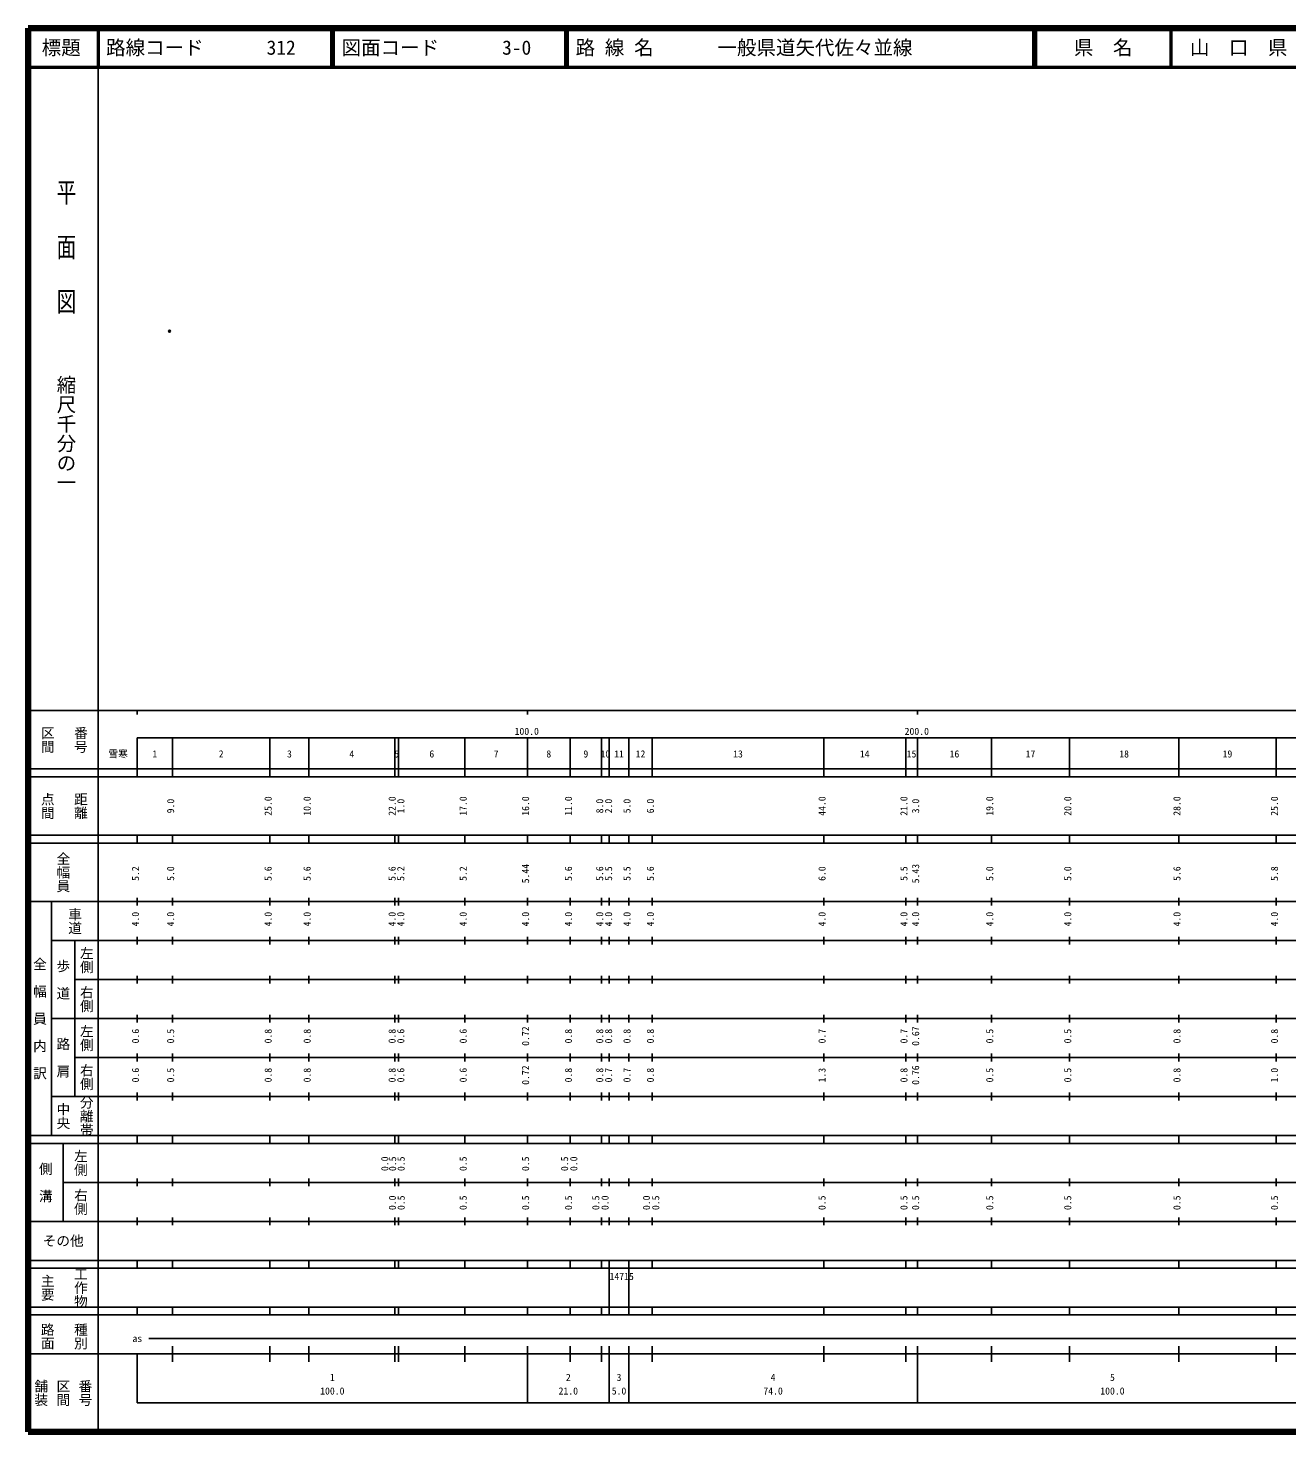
# Model space of a CAD drawing. Units: millimetres on the paper. Extents: x 40 to 680, y 20 to 380.
# Drawn here: x 40 to 362.7, y 20 to 380 of the extents above; entities that cross this region are included whole.
import ezdxf
from ezdxf.enums import TextEntityAlignment as Align

# ---------------------------------------------------------------- set-up
doc = ezdxf.new("R2010")
doc.units = ezdxf.units.MM
doc.header["$PDMODE"] = 32
doc.header["$PDSIZE"] = 0.5
doc.layers.add('M-OTRS', color=6, linetype='Continuous')
doc.layers.add('M-TTL-TXT', color=7, linetype='Continuous')
for name, color, linetype, lineweight in [('M-TTL', 2, 'Continuous', 140), ('M-TTL-BAND', 7, 'Continuous', 25), ('M-TTL-LINE', 7, 'Continuous', 50)]:
    doc.layers.add(name, color=color, linetype=linetype, lineweight=lineweight)
doc.styles.add('@ＭＳ ゴシック', font='')
doc.styles.add('ＭＳ ゴシック', font='')
doc.styles.get('@ＭＳ ゴシック').set_extended_font_data('@MS Gothic')
doc.styles.get('ＭＳ ゴシック').set_extended_font_data('MS Gothic')

msp = doc.modelspace()

# ---------------------------------------------------------------- linework, layer by layer
at = {"layer": 'M-OTRS'}
msp.add_point((76.281, 302.244), dxfattribs=at)
at = {"layer": 'M-TTL'}
for p, q in [((40, 380), (40, 20)), ((680, 380), (40, 380)), ((40, 20), (680, 20))]:
    msp.add_line(p, q, dxfattribs=at)
at = {"layer": 'M-TTL-BAND'}
for p, q in [((58, 370), (58, 20)), ((40, 205), (579, 205)), ((68, 205), (68, 204)), ((168, 205), (168, 204)), ((268, 205), (268, 204)), ((68, 198), (579, 198)), ((68, 198), (68, 188)), ((77, 188), (77, 198)), ((102, 188), (102, 198)), ((112, 188), (112, 198)), ((134, 188), (134, 198)), ((135, 188), (135, 198)), ((152, 188), (152, 198)), ((168, 188), (168, 198)), ((179, 188), (179, 198)), ((187, 188), (187, 198)), ((189, 188), (189, 198)), ((194, 188), (194, 198)), ((200, 188), (200, 198)), ((244, 188), (244, 198)), ((265, 188), (265, 198)), ((268, 188), (268, 198)), ((287, 188), (287, 198)), ((307, 188), (307, 198)), ((335, 188), (335, 198)), ((360, 188), (360, 198)), ((40, 190), (579, 190)), ((40, 188), (579, 188)), ((40, 173), (579, 173)), ((68, 171), (68, 173)), ((77, 171), (77, 173)), ((102, 171), (102, 173)), ((112, 171), (112, 173)), ((134, 171), (134, 173)), ((135, 171), (135, 173)), ((152, 171), (152, 173)), ((168, 171), (168, 173)), ((179, 171), (179, 173)), ((187, 171), (187, 173)), ((189, 171), (189, 173)), ((194, 171), (194, 173)), ((200, 171), (200, 173)), ((244, 171), (244, 173)), ((265, 171), (265, 173)), ((268, 171), (268, 173)), ((287, 171), (287, 173)), ((307, 171), (307, 173)), ((335, 171), (335, 173)), ((360, 171), (360, 173)), ((40, 171), (579, 171)), ((40, 156), (579, 156)), ((46, 96), (46, 156)), ((68, 155), (68, 157)), ((77, 155), (77, 157)), ((102, 155), (102, 157)), ((112, 155), (112, 157)), ((134, 155), (134, 157)), ((135, 155), (135, 157)), ((152, 155), (152, 157)), ((168, 155), (168, 157)), ((179, 155), (179, 157)), ((187, 155), (187, 157)), ((189, 155), (189, 157)), ((194, 155), (194, 157)), ((200, 155), (200, 157)), ((244, 155), (244, 157)), ((265, 155), (265, 157)), ((268, 155), (268, 157)), ((287, 155), (287, 157)), ((307, 155), (307, 157)), ((335, 155), (335, 157)), ((360, 155), (360, 157)), ((46, 146), (579, 146)), ((52, 146), (52, 106)), ((68, 145), (68, 147)), ((77, 145), (77, 147)), ((102, 145), (102, 147)), ((112, 145), (112, 147)), ((134, 145), (134, 147)), ((135, 145), (135, 147)), ((152, 145), (152, 147)), ((168, 145), (168, 147)), ((179, 145), (179, 147)), ((187, 145), (187, 147)), ((189, 145), (189, 147)), ((194, 145), (194, 147)), ((200, 145), (200, 147)), ((244, 145), (244, 147)), ((265, 145), (265, 147)), ((268, 145), (268, 147)), ((287, 145), (287, 147)), ((307, 145), (307, 147)), ((335, 145), (335, 147)), ((360, 145), (360, 147)), ((68, 135), (68, 137)), ((77, 135), (77, 137)), ((102, 135), (102, 137)), ((112, 135), (112, 137)), ((134, 135), (134, 137)), ((135, 135), (135, 137)), ((152, 135), (152, 137)), ((168, 135), (168, 137)), ((179, 135), (179, 137)), ((187, 135), (187, 137)), ((189, 135), (189, 137)), ((194, 135), (194, 137)), ((200, 135), (200, 137)), ((244, 135), (244, 137)), ((265, 135), (265, 137)), ((268, 135), (268, 137)), ((287, 135), (287, 137)), ((307, 135), (307, 137)), ((335, 135), (335, 137)), ((360, 135), (360, 137)), ((52, 136), (579, 136)), ((46, 126), (579, 126)), ((68, 125), (68, 127)), ((77, 125), (77, 127)), ((102, 125), (102, 127)), ((112, 125), (112, 127)), ((134, 125), (134, 127)), ((135, 125), (135, 127)), ((152, 125), (152, 127)), ((168, 125), (168, 127)), ((179, 125), (179, 127)), ((187, 125), (187, 127)), ((189, 125), (189, 127)), ((194, 125), (194, 127)), ((200, 125), (200, 127)), ((244, 125), (244, 127)), ((265, 125), (265, 127)), ((268, 125), (268, 127)), ((287, 125), (287, 127)), ((307, 125), (307, 127)), ((335, 125), (335, 127)), ((360, 125), (360, 127)), ((52, 116), (579, 116)), ((68, 115), (68, 117)), ((77, 115), (77, 117)), ((102, 115), (102, 117)), ((112, 115), (112, 117)), ((134, 115), (134, 117)), ((135, 115), (135, 117)), ((152, 115), (152, 117)), ((168, 115), (168, 117)), ((179, 115), (179, 117)), ((187, 115), (187, 117)), ((189, 115), (189, 117)), ((194, 115), (194, 117)), ((200, 115), (200, 117)), ((244, 115), (244, 117)), ((265, 115), (265, 117)), ((268, 115), (268, 117)), ((287, 115), (287, 117)), ((307, 115), (307, 117)), ((335, 115), (335, 117)), ((360, 115), (360, 117)), ((46, 106), (579, 106)), ((68, 105), (68, 107)), ((77, 105), (77, 107)), ((102, 105), (102, 107)), ((112, 105), (112, 107)), ((134, 105), (134, 107)), ((135, 105), (135, 107)), ((152, 105), (152, 107)), ((168, 105), (168, 107)), ((179, 105), (179, 107)), ((187, 105), (187, 107)), ((189, 105), (189, 107)), ((194, 105), (194, 107)), ((200, 105), (200, 107)), ((244, 105), (244, 107)), ((265, 105), (265, 107)), ((268, 105), (268, 107)), ((287, 105), (287, 107)), ((307, 105), (307, 107)), ((335, 105), (335, 107)), ((360, 105), (360, 107)), ((40, 96), (579, 96)), ((40, 94), (579, 94)), ((49, 94), (49, 74)), ((68, 94), (68, 96)), ((77, 94), (77, 96)), ((102, 94), (102, 96)), ((112, 94), (112, 96)), ((134, 94), (134, 96)), ((135, 94), (135, 96)), ((152, 94), (152, 96)), ((168, 94), (168, 96)), ((179, 94), (179, 96)), ((187, 94), (187, 96)), ((189, 94), (189, 96)), ((194, 94), (194, 96)), ((200, 94), (200, 96)), ((244, 94), (244, 96)), ((265, 94), (265, 96)), ((268, 94), (268, 96)), ((287, 94), (287, 96)), ((307, 94), (307, 96)), ((335, 94), (335, 96)), ((360, 94), (360, 96)), ((49, 84), (579, 84)), ((68, 83), (68, 85)), ((77, 83), (77, 85)), ((102, 83), (102, 85)), ((112, 83), (112, 85)), ((134, 83), (134, 85)), ((135, 83), (135, 85)), ((152, 83), (152, 85)), ((168, 83), (168, 85)), ((179, 83), (179, 85)), ((187, 83), (187, 85)), ((189, 83), (189, 85)), ((194, 83), (194, 85)), ((200, 83), (200, 85)), ((244, 83), (244, 85)), ((265, 83), (265, 85)), ((268, 83), (268, 85)), ((287, 83), (287, 85)), ((307, 83), (307, 85)), ((335, 83), (335, 85)), ((360, 83), (360, 85)), ((40, 74), (579, 74)), ((68, 73), (68, 75)), ((77, 73), (77, 75)), ((102, 73), (102, 75)), ((112, 73), (112, 75)), ((134, 73), (134, 75)), ((135, 73), (135, 75)), ((152, 73), (152, 75)), ((168, 73), (168, 75)), ((179, 73), (179, 75)), ((187, 73), (187, 75)), ((189, 73), (189, 75)), ((194, 73), (194, 75)), ((200, 73), (200, 75)), ((244, 73), (244, 75)), ((265, 73), (265, 75)), ((268, 73), (268, 75)), ((287, 73), (287, 75)), ((307, 73), (307, 75)), ((335, 73), (335, 75)), ((360, 73), (360, 75)), ((40, 64), (579, 64)), ((40, 62), (579, 62)), ((68, 62), (68, 64)), ((77, 62), (77, 64)), ((102, 62), (102, 64)), ((112, 62), (112, 64)), ((134, 62), (134, 64)), ((135, 62), (135, 64)), ((152, 62), (152, 64)), ((168, 62), (168, 64)), ((179, 62), (179, 64)), ((187, 62), (187, 64)), ((189, 62), (189, 64)), ((189, 52), (189, 62)), ((194, 62), (194, 64)), ((194, 52), (194, 62)), ((200, 62), (200, 64)), ((244, 62), (244, 64)), ((265, 62), (265, 64)), ((268, 62), (268, 64)), ((287, 62), (287, 64)), ((307, 62), (307, 64)), ((335, 62), (335, 64)), ((360, 62), (360, 64)), ((40, 52), (579, 52)), ((68, 50), (68, 52)), ((77, 50), (77, 52)), ((102, 50), (102, 52)), ((112, 50), (112, 52)), ((134, 50), (134, 52)), ((135, 50), (135, 52)), ((152, 50), (152, 52)), ((168, 50), (168, 52)), ((179, 50), (179, 52)), ((187, 50), (187, 52)), ((189, 50), (189, 52)), ((194, 50), (194, 52)), ((200, 50), (200, 52)), ((244, 50), (244, 52)), ((265, 50), (265, 52)), ((268, 50), (268, 52)), ((287, 50), (287, 52)), ((307, 50), (307, 52)), ((335, 50), (335, 52)), ((360, 50), (360, 52)), ((40, 50), (579, 50)), ((71, 44), (565, 44)), ((40, 40), (579, 40)), ((68, 40), (68, 27.5)), ((77, 38), (77, 42)), ((102, 38), (102, 42)), ((112, 38), (112, 42)), ((134, 38), (134, 42)), ((135, 38), (135, 42)), ((152, 38), (152, 42)), ((168, 27.5), (168, 42)), ((179, 38), (179, 42)), ((187, 38), (187, 42)), ((189, 27.5), (189, 42)), ((194, 27.5), (194, 42)), ((200, 38), (200, 42)), ((244, 38), (244, 42)), ((265, 38), (265, 42)), ((268, 27.5), (268, 42)), ((287, 38), (287, 42)), ((307, 38), (307, 42)), ((335, 38), (335, 42)), ((360, 38), (360, 42)), ((68, 27.5), (579, 27.5))]:
    msp.add_line(p, q, dxfattribs=at)
at = {"layer": 'M-TTL-LINE'}
for p, q in [((58, 380), (58, 370)), ((117.75, 380), (117.75, 370)), ((118.25, 380), (118.25, 370)), ((177.75, 380), (177.75, 370)), ((178.25, 380), (178.25, 370)), ((297.75, 380), (297.75, 370)), ((298.25, 380), (298.25, 370)), ((333, 380), (333, 370)), ((40, 370), (680, 370))]:
    msp.add_line(p, q, dxfattribs=at)

# ---------------------------------------------------------------- texts
at = {"layer": 'M-TTL-BAND', "style": '@ＭＳ ゴシック', "width": 1.4}
msp.add_text('平  面  図', height=3.666, rotation=270, dxfattribs=at).set_placement((49.777, 306.475), align=Align.MIDDLE_RIGHT)
at = {"layer": 'M-TTL-BAND', "style": '@ＭＳ ゴシック'}
msp.add_text('縮尺千分の一', height=3.666, rotation=270, dxfattribs=at).set_placement((49.777, 261.03), align=Align.MIDDLE_RIGHT)
for s, p in [('区間', (45, 197.5)), ('番号', (53.5, 197.5)), ('点間', (45, 180.5)), ('距離', (53.5, 180.5)), ('全幅員', (49, 163.5)), ('車道', (52, 151)), ('左側', (55, 141)), ('全\u3000幅\u3000員\u3000内\u3000訳', (43, 126)), ('歩\u3000道', (49, 136)), ('右側', (55, 131)), ('左側', (55, 121)), ('路\u3000肩', (49, 116)), ('右側', (55, 111)), ('分離帯', (55, 101)), ('中央', (49, 101)), ('左側', (53.5, 89)), ('側\u3000溝', (44.5, 84)), ('右側', (53.5, 79)), ('工作物', (53.5, 57)), ('主要', (45, 57)), ('路面', (45, 44.5)), ('種別', (53.5, 44.5)), ('舗装', (43.333, 30)), ('区間', (49, 30)), ('番号', (54.667, 30))]:
    msp.add_text(s, height=2.566, rotation=270, dxfattribs=at).set_placement(p, align=Align.MIDDLE_CENTER)
at = {"layer": 'M-TTL-BAND', "style": 'ＭＳ ゴシック'}
for s, p in [('100.0', (167.844, 198.195)), ('200.0', (267.844, 198.195)), ('雪寒', (63.079, 192.405)), ('1', (72.5, 192.405)), ('2', (89.5, 192.405)), ('3', (107, 192.405)), ('4', (123, 192.405)), ('5', (134.5, 192.405)), ('6', (143.5, 192.405)), ('7', (160, 192.405)), ('8', (173.5, 192.405)), ('9', (183, 192.405)), ('10', (188, 192.405)), ('11', (191.5, 192.405)), ('12', (197, 192.405)), ('13', (222, 192.405)), ('14', (254.5, 192.405)), ('15', (266.5, 192.405)), ('16', (277.5, 192.405)), ('17', (297, 192.405)), ('18', (321, 192.405)), ('19', (347.5, 192.405)), ('as', (68, 42.5)), ('1', (118, 32.523)), ('2', (178.5, 32.523)), ('3', (191.5, 32.523)), ('4', (231, 32.523)), ('5', (318, 32.523)), ('100.0', (118, 29.033)), ('21.0', (178.5, 29.033)), ('5.0', (191.5, 29.033)), ('74.0', (231, 29.033)), ('100.0', (318, 29.033))]:
    msp.add_text(s, height=1.833, dxfattribs=at).set_placement(p, align=Align.BOTTOM_CENTER)
for s, p in [('9.0', (78, 180.5)), ('25.0', (103, 180.5)), ('10.0', (113, 180.5)), ('22.0', (134.798, 180.5)), ('1.0', (137.03, 180.5)), ('17.0', (153, 180.5)), ('16.0', (169, 180.5)), ('11.0', (180, 180.5)), ('8.0', (188, 180.5)), ('2.0', (190.283, 180.5)), ('5.0', (195, 180.5)), ('6.0', (201, 180.5)), ('44.0', (245, 180.5)), ('21.0', (266, 180.5)), ('3.0', (269, 180.5)), ('19.0', (288, 180.5)), ('20.0', (308, 180.5)), ('28.0', (336, 180.5)), ('25.0', (361, 180.5)), ('5.2', (69, 163.174)), ('5.0', (78, 163.174)), ('5.6', (103, 163.174)), ('5.6', (113, 163.174)), ('5.6', (134.775, 163.174)), ('5.2', (137.007, 163.174)), ('5.2', (153, 163.174)), ('5.44', (169, 163.174)), ('5.6', (180, 163.174)), ('5.6', (188, 163.174)), ('5.5', (190.283, 163.174)), ('5.5', (195, 163.174)), ('5.6', (201, 163.174)), ('6.0', (245, 163.174)), ('5.5', (266, 163.174)), ('5.43', (269, 163.174)), ('5.0', (288, 163.174)), ('5.0', (308, 163.174)), ('5.6', (336, 163.174)), ('5.8', (361, 163.174)), ('4.0', (69, 151.5)), ('4.0', (78, 151.5)), ('4.0', (103, 151.5)), ('4.0', (113, 151.5)), ('4.0', (134.775, 151.5)), ('4.0', (137.007, 151.5)), ('4.0', (153, 151.5)), ('4.0', (169, 151.5)), ('4.0', (180, 151.5)), ('4.0', (188, 151.5)), ('4.0', (190.283, 151.5)), ('4.0', (195, 151.5)), ('4.0', (201, 151.5)), ('4.0', (245, 151.5)), ('4.0', (266, 151.5)), ('4.0', (269, 151.5)), ('4.0', (288, 151.5)), ('4.0', (308, 151.5)), ('4.0', (336, 151.5)), ('4.0', (361, 151.5)), ('0.6', (69, 121.5)), ('0.5', (78, 121.5)), ('0.8', (103, 121.5)), ('0.8', (113, 121.5)), ('0.8', (134.775, 121.5)), ('0.6', (137.007, 121.5)), ('0.6', (153, 121.5)), ('0.72', (169, 121.5)), ('0.8', (180, 121.5)), ('0.8', (188, 121.5)), ('0.8', (190.283, 121.5)), ('0.8', (195, 121.5)), ('0.8', (201, 121.5)), ('0.7', (245, 121.5)), ('0.7', (266, 121.5)), ('0.67', (269, 121.5)), ('0.5', (288, 121.5)), ('0.5', (308, 121.5)), ('0.8', (336, 121.5)), ('0.8', (361, 121.5)), ('0.6', (69, 111.5)), ('0.5', (78, 111.5)), ('0.8', (103, 111.5)), ('0.8', (113, 111.5)), ('0.8', (134.775, 111.5)), ('0.6', (137.007, 111.5)), ('0.6', (153, 111.5)), ('0.72', (169, 111.5)), ('0.8', (180, 111.5)), ('0.8', (188, 111.5)), ('0.7', (190.283, 111.5)), ('0.7', (195, 111.5)), ('0.8', (201, 111.5)), ('1.3', (245, 111.5)), ('0.8', (266, 111.5)), ('0.76', (269, 111.5)), ('0.5', (288, 111.5)), ('0.5', (308, 111.5)), ('0.8', (336, 111.5)), ('1.0', (361, 111.5)), ('0.0', (132.913, 88.764)), ('0.5', (134.913, 88.764)), ('0.5', (137.095, 88.764)), ('0.5', (153, 88.764)), ('0.5', (169, 88.764)), ('0.5', (179, 88.764)), ('0.0', (181.37, 88.764)), ('0.0', (134.85, 78.764)), ('0.5', (137.104, 78.764)), ('0.5', (153, 78.764)), ('0.5', (169, 78.764)), ('0.5', (180, 78.764)), ('0.5', (187, 78.764)), ('0.0', (189.37, 78.764)), ('0.0', (200, 78.764)), ('0.5', (202.37, 78.764)), ('0.5', (245, 78.764)), ('0.5', (266, 78.764)), ('0.5', (269, 78.764)), ('0.5', (288, 78.764)), ('0.5', (308, 78.764)), ('0.5', (336, 78.764)), ('0.5', (361, 78.764))]:
    msp.add_text(s, height=1.833, rotation=90, dxfattribs=at).set_placement(p, align=Align.BOTTOM_CENTER)
msp.add_text('その他', height=2.566, dxfattribs=at).set_placement((49, 69), align=Align.MIDDLE_CENTER)
msp.add_text('14715', height=1.833, dxfattribs=at).set_placement((189.064, 58.405), align=Align.BOTTOM_LEFT)
at = {"layer": 'M-TTL-TXT', "style": 'ＭＳ ゴシック'}
for s, p in [('標題', (48.5, 375)), ('県\u3000名', (315.625, 375)), ('山\u3000口\u3000県', (350.375, 375))]:
    msp.add_text(s, height=3.666, dxfattribs=at).set_placement(p, align=Align.MIDDLE_CENTER)
for s, p in [('路線コード', (60, 375)), ('312', (101.142, 375)), ('図面コード', (120.38, 375)), ('3-0', (161.521, 375)), ('路 線 名', (180.38, 375)), ('一般県道矢代佐々並線', (216.734, 375))]:
    msp.add_text(s, height=3.666, dxfattribs=at).set_placement(p, align=Align.MIDDLE_LEFT)

doc.saveas('drawing.dxf')
